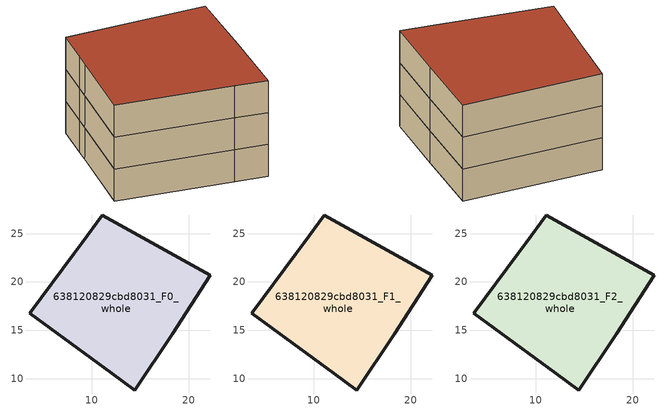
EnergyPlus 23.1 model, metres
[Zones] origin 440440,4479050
638120829cbd8031_F0_whole
 floor ground (EU_floor_Construction): 22.24,20.67 18.29,14.6 14.45,8.82 12.07,10.54 3.58,16.74 8.18,22.97 8.93,24.01 11.09,26.93 z0
 wall outside (EU_wall_Construction): 3.58,16.74 12.07,10.54 14.45,8.82 18.29,14.6 22.24,20.67 11.09,26.93 8.93,24.01 8.18,22.97 3.58,16.74 z0:3
638120829cbd8031_F1_whole
 floor to 638120829cbd8031_F0_whole (EU_floor_Construction): 22.24,20.67 18.29,14.6 14.45,8.82 12.07,10.54 3.58,16.74 8.18,22.97 8.93,24.01 11.09,26.93 z3
 wall outside (EU_wall_Construction): 3.58,16.74 12.07,10.54 14.45,8.82 18.29,14.6 22.24,20.67 11.09,26.93 8.93,24.01 8.18,22.97 3.58,16.74 z3:6
638120829cbd8031_F2_whole
 floor to 638120829cbd8031_F1_whole (EU_floor_Construction): 22.24,20.67 18.29,14.6 14.45,8.82 12.07,10.54 3.58,16.74 8.18,22.97 8.93,24.01 11.09,26.93 z6
 wall outside (EU_wall_Construction): 3.58,16.74 12.07,10.54 14.45,8.82 18.29,14.6 22.24,20.67 11.09,26.93 8.93,24.01 8.18,22.97 3.58,16.74 z6:9
 roof outside (EU_roof_Construction): 18.29,14.6 22.24,20.67 11.09,26.93 8.93,24.01 8.18,22.97 3.58,16.74 12.07,10.54 14.45,8.82 z9
[Building]
EU S2 Campaign: North Axis=0; Terrain=City; Solar Distribution=FullExterior
[Site:Location]
Madrid: Latitude=40.5; Longitude=-3.5; Time Zone=1; Elevation=609
[SizingPeriod:WeatherFileDays]
AnnualSizingPeriod: Begin Month=1; Begin Day of Month=1; End Month=12; End Day of Month=31; Day of Week for Start Day=Monday; Use Weather File Daylight Saving Period=No; Use Weather File Rain and Snow Indicators=No
[MATERIAL]
EU_InternalMass_Material: Roughness=MediumRough; Thickness=0.1; Conductivity=1; Density=1800; Specific Heat=900; Thermal Absorptance=0.9; Solar Absorptance=0.7; Visible Absorptance=0.7
[MATERIAL:NOMASS] Roughness=MediumRough; Thermal Absorptance=0.9; Solar Absorptance=0.7; Visible Absorptance=0.7
Name | Thermal Resistance
EU_wall_NoMass | 0.609216
EU_roof_NoMass | 0.513268
EU_floor_NoMass | 0.568163
[CONSTRUCTION]
EU_wall_Construction: EU_wall_NoMass
EU_roof_Construction: EU_roof_NoMass
EU_floor_Construction: EU_floor_NoMass
EU_InternalMass_Construction: EU_InternalMass_Material
[ZONE] Type=1; Multiplier=1; Ceiling Height=autocalculate; Floor Area=autocalculate; Part of Total Floor Area=Yes
Name | Volume
638120829cbd8031_F0_whole | 527.43
638120829cbd8031_F1_whole; 638120829cbd8031_F2_whole | 527.431
[INTERNALMASS] Construction=EU_InternalMass_Construction; Surface Area=175.81
Name | Zone or ZoneList
638120829cbd8031_F0_whole_EU_InternalMass | 638120829cbd8031_F0_whole
638120829cbd8031_F1_whole_EU_InternalMass | 638120829cbd8031_F1_whole
638120829cbd8031_F2_whole_EU_InternalMass | 638120829cbd8031_F2_whole
[OTHEREQUIPMENT] Fuel Type=Electricity; Design Level Calculation Method=Watts/Area; Power per Zone Floor Area=1; Fraction Latent=0; Fraction Radiant=0; Fraction Lost=0; Carbon Dioxide Generation Rate=0; EndUse Subcategory=EU_Step8_InternalGains
Name | Zone or ZoneList or Space or SpaceList | Schedule
EU_Step8_InternalGain_638120829cbd8031_F0_whole_f000 | 638120829cbd8031_F0_whole | EU_Step8_GainSchedule_638120829cbd8031_F0_whole_f000
EU_Step8_InternalGain_638120829cbd8031_F1_whole_f000 | 638120829cbd8031_F1_whole | EU_Step8_GainSchedule_638120829cbd8031_F1_whole_f000
EU_Step8_InternalGain_638120829cbd8031_F2_whole_f000 | 638120829cbd8031_F2_whole | EU_Step8_GainSchedule_638120829cbd8031_F2_whole_f000
[ZONEVENTILATION:DESIGNFLOWRATE] Schedule=EU_AlwaysOn; Design Flow Rate Calculation Method=AirChanges/Hour; Air Changes per Hour=0.752966; Ventilation Type=Natural; Fan Pressure Rise=0; Fan Total Efficiency=1; Constant Term Coefficient=1; Temperature Term Coefficient=0; Velocity Term Coefficient=0; Velocity Squared Term Coefficient=0; Minimum Indoor Temperature=-100; Maximum Indoor Temperature=100; Delta Temperature=-100; Minimum Outdoor Temperature=-100; Maximum Outdoor Temperature=100; Maximum Wind Speed=40
Name | Zone or ZoneList or Space or SpaceList
EU_ConstantAir_638120829cbd8031_F0_whole | 638120829cbd8031_F0_whole
EU_ConstantAir_638120829cbd8031_F1_whole | 638120829cbd8031_F1_whole
EU_ConstantAir_638120829cbd8031_F2_whole | 638120829cbd8031_F2_whole
[HVACTEMPLATE:THERMOSTAT] Constant Heating Setpoint=20; Constant Cooling Setpoint=50
EU_HeatOnly_638120829cbd8031_F0_whole; EU_HeatOnly_638120829cbd8031_F1_whole; EU_HeatOnly_638120829cbd8031_F2_whole
[HVACTEMPLATE:ZONE:IDEALLOADSAIRSYSTEM] System Availability Schedule=EU_AlwaysOn; Maximum Heating Supply Air Temperature=50; Minimum Cooling Supply Air Temperature=13; Maximum Heating Supply Air Humidity Ratio=0.0156; Minimum Cooling Supply Air Humidity Ratio=0.0077; Heating Limit=NoLimit; Cooling Limit=NoLimit; Heating Availability Schedule=EU_AlwaysOn; Cooling Availability Schedule=EU_CoolingOff; Dehumidification Control Type=ConstantSensibleHeatRatio; Cooling Sensible Heat Ratio=0.7; Dehumidification Setpoint=60; Humidification Control Type=None; Humidification Setpoint=30; Outdoor Air Method=None; Outdoor Air Flow Rate per Person=0.00944; Outdoor Air Flow Rate per Zone Floor Area=0; Outdoor Air Flow Rate per Zone=0; Demand Controlled Ventilation Type=None; Outdoor Air Economizer Type=NoEconomizer; Heat Recovery Type=None; Sensible Heat Recovery Effectiveness=0.7; Latent Heat Recovery Effectiveness=0.65
Name | Template Thermostat
638120829cbd8031_F0_whole | EU_HeatOnly_638120829cbd8031_F0_whole
638120829cbd8031_F1_whole | EU_HeatOnly_638120829cbd8031_F1_whole
638120829cbd8031_F2_whole | EU_HeatOnly_638120829cbd8031_F2_whole
[SIZING:ZONE] Zone Cooling Design Supply Air Temperature Input Method=SupplyAirTemperature; Zone Cooling Design Supply Air Temperature=13; Zone Heating Design Supply Air Temperature Input Method=SupplyAirTemperature; Zone Heating Design Supply Air Temperature=50; Zone Cooling Design Supply Air Humidity Ratio=0.008; Zone Heating Design Supply Air Humidity Ratio=0.008; Cooling Design Air Flow Method=DesignDay; Cooling Design Air Flow Rate=0; Cooling Minimum Air Flow per Zone Floor Area=0.000762; Cooling Minimum Air Flow=0; Cooling Minimum Air Flow Fraction=0.2; Heating Design Air Flow Method=DesignDay; Heating Design Air Flow Rate=0; Heating Maximum Air Flow per Zone Floor Area=0.002032; Heating Maximum Air Flow=0.141576; Heating Maximum Air Flow Fraction=0.3; Account for Dedicated Outdoor Air System=No; Dedicated Outdoor Air System Control Strategy=NeutralSupplyAir; Dedicated Outdoor Air Low Setpoint Temperature for Design=autosize; Dedicated Outdoor Air High Setpoint Temperature for Design=autosize; Zone Load Sizing Method=Sensible Load Only No Latent Load; Zone Latent Cooling Design Supply Air Humidity Ratio Input Method=HumidityRatioDifference; Zone Cooling Design Supply Air Humidity Ratio Difference=0.005; Zone Latent Heating Design Supply Air Humidity Ratio Input Method=HumidityRatioDifference; Zone Humidification Design Supply Air Humidity Ratio Difference=0.005
638120829cbd8031_F0_whole; 638120829cbd8031_F1_whole; 638120829cbd8031_F2_whole
[SCHEDULE:CONSTANT]
Name | Hourly Value
EU_AlwaysOn | 1
EU_CoolingOff | 0
[SCHEDULE:FILE] Column Number=1; Rows to Skip at Top=0; Number of Hours of Data=8760; Column Separator=Comma; Interpolate to Timestep=No; Minutes per Item=60; Adjust Schedule for Daylight Savings=Yes
Name | File
EU_Step8_GainSchedule_638120829cbd8031_F0_whole_f000 | C:\Users\o_iseri\Desktop\OpenUBEM\openubem\outputs\eu_evidence\EU-11\ES-MAD-BERRUGUETE\idfs\638120829cbd8031\638120829cbd8031_F0_whole_f000_gain.csv
EU_Step8_GainSchedule_638120829cbd8031_F1_whole_f000 | C:\Users\o_iseri\Desktop\OpenUBEM\openubem\outputs\eu_evidence\EU-11\ES-MAD-BERRUGUETE\idfs\638120829cbd8031\638120829cbd8031_F1_whole_f000_gain.csv
EU_Step8_GainSchedule_638120829cbd8031_F2_whole_f000 | C:\Users\o_iseri\Desktop\OpenUBEM\openubem\outputs\eu_evidence\EU-11\ES-MAD-BERRUGUETE\idfs\638120829cbd8031\638120829cbd8031_F2_whole_f000_gain.csv
